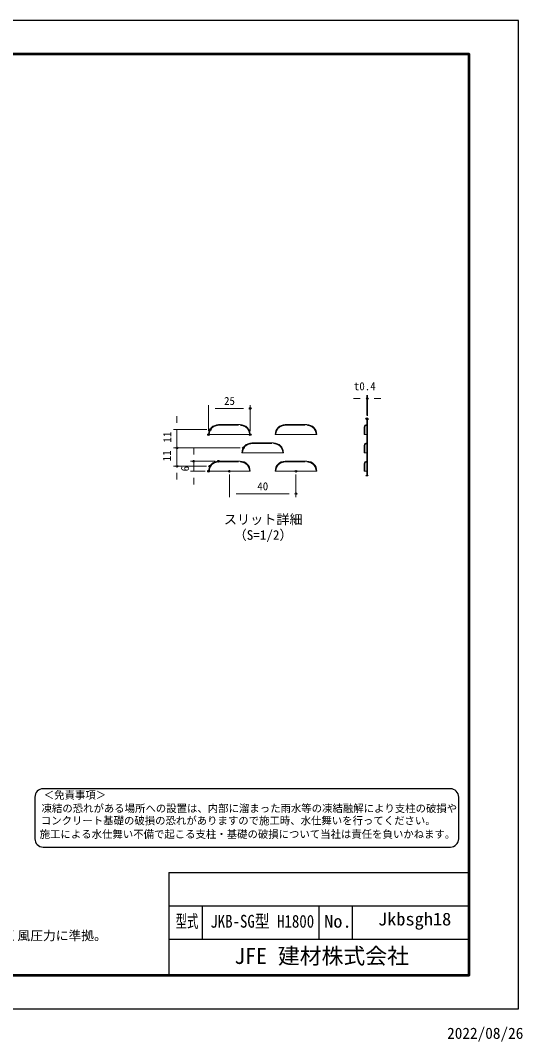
# Model space of a CAD drawing. Units: millimetres, scale not verified, with parts at other scales. Extents: x -4212 to 4211, y -3066 to 3070.
# Drawn here: x 1195 to 4211, y -3066 to 3070 of the extents above; entities that cross this region are included whole.
import ezdxf
from ezdxf.enums import TextEntityAlignment as Align

# ---------------------------------------------------------------- set-up
doc = ezdxf.new("R2010")
doc.units = ezdxf.units.MM
doc.header["$LTSCALE"] = 20
doc.header["$PDMODE"] = 32
doc.header["$PDSIZE"] = 10
doc.linetypes.add('DASHED', pattern=[7.5, 6, -1.5])
for name, color, linetype, lineweight in [('0-1_D-STR3', 3, 'Continuous', 13), ('0-8_D-STR-DIM', 7, 'Continuous', 13), ('0-9_D-TTL', 7, 'Continuous', 25), ('0-A_D-TTL-TXT', 7, 'Continuous', 25), ('0-E_D-STR2', 7, 'Continuous', 13)]:
    doc.layers.add(name, color=color, linetype=linetype, lineweight=lineweight)
doc.layers.add('0-C_Defpoints', color=8, linetype='Continuous')
doc.styles.add('ＭＳ ゴシック', font='')
doc.styles.get('ＭＳ ゴシック').set_extended_font_data('MS Gothic')

msp = doc.modelspace()

# ---------------------------------------------------------------- linework, layer by layer
at = {"layer": '0-1_D-STR3', "linetype": 'DASHED'}
for p, q in [((2385.33, 637.14), (2515.33, 637.14)), ((2785.33, 637.14), (2915.33, 637.14)), ((3264.05, 626.26), (3264.05, 581.14)), ((2585.33, 527.14), (2715.33, 527.14)), ((3264.05, 516.26), (3264.05, 471.14)), ((2385.33, 417.14), (2515.33, 417.14)), ((2785.33, 417.14), (2915.33, 417.14)), ((3264.05, 406.26), (3264.05, 361.14))]:
    msp.add_line(p, q, dxfattribs=at)
for centre, radius, start, end in [((2385.33, 581.14), 56, 90, 180), ((2515.33, 581.14), 56, 0, 90), ((2785.33, 581.14), 56, 90, 180), ((2915.33, 581.14), 56, 0, 90), ((3275.05, 626.26), 11, 90, 180), ((2585.33, 471.14), 56, 90, 180), ((2715.33, 471.14), 56, 0, 90), ((3275.05, 516.26), 11, 90, 180), ((2385.33, 361.14), 56, 90, 180), ((2515.33, 361.14), 56, 0, 90), ((2785.33, 361.14), 56, 90, 180), ((2915.33, 361.14), 56, 0, 90), ((3275.05, 406.26), 11, 90, 180)]:
    msp.add_arc(centre, radius, start, end, dxfattribs=at)
at = {"layer": '0-8_D-STR-DIM'}
for p, q in [((3235.05, 797.75), (3195.05, 797.75)), ((3275.05, 695.84), (3275.05, 817.75)), ((3275.05, 797.75), (3279.05, 797.75)), ((3279.05, 694.62), (3279.05, 817.75)), ((3319.05, 797.75), (3359.05, 797.75)), ((2325.33, 601.14), (2325.33, 758.08)), ((2365.33, 738.08), (2535.33, 738.08)), ((2575.33, 601.14), (2575.33, 758.08)), ((2135.64, 651.14), (2135.64, 691.14)), ((2315.4, 611.14), (2115.64, 611.14)), ((2135.64, 611.14), (2135.64, 501.14)), ((2135.64, 541.14), (2135.64, 581.14)), ((2514.22, 501.14), (2115.64, 501.14)), ((2514.22, 501.14), (2115.64, 501.14)), ((2135.64, 501.14), (2135.64, 391.14)), ((2236.04, 461.14), (2236.04, 501.14)), ((2135.64, 461.14), (2135.64, 421.14)), ((2312.56, 391.14), (2115.64, 391.14)), ((2365.33, 421.14), (2216.04, 421.14)), ((2236.04, 361.14), (2236.04, 421.14)), ((2135.64, 351.14), (2135.64, 311.14)), ((2305.33, 361.14), (2216.04, 361.14)), ((2236.04, 321.14), (2236.04, 281.14)), ((2450.33, 341.14), (2450.33, 205.3)), ((2850.33, 341.14), (2850.33, 205.3)), ((2490.33, 225.3), (2810.33, 225.3))]:
    msp.add_line(p, q, dxfattribs=at)
for points in [[(3267.33, 676.5), (3270.96, 677.51), (3274.27, 675.7), (3279.79, 676.73), (3277.71, 675.43), (3282.68, 677.51), (3284.62, 676.73)], [(3267.33, 334.08), (3270.96, 335.08), (3274.27, 333.27), (3279.79, 334.3), (3277.71, 333), (3282.68, 335.08), (3284.62, 334.3)]]:
    msp.add_lwpolyline(points, dxfattribs=at)
at = {"layer": '0-9_D-TTL'}
for p, q in [((2087.52, -2050.15), (2087.52, -2670.15)), ((2087.52, -2050.15), (3887.52, -2050.15)), ((2087.52, -2250.15), (3887.52, -2250.15)), ((2287.52, -2250.15), (2287.52, -2450.15)), ((2987.52, -2250.15), (2987.52, -2450.15)), ((3187.52, -2250.15), (3187.52, -2450.15)), ((2087.52, -2450.15), (3887.52, -2450.15))]:
    msp.add_line(p, q, dxfattribs=at)
msp.add_lwpolyline([(-4212.48, -2870.15), (4187.52, -2870.15), (4187.52, 3069.85), (-4212.48, 3069.85)], close=True, dxfattribs=at)
at = {"layer": '0-9_D-TTL', "color": 2, "lineweight": 50}
msp.add_lwpolyline([(-3912.48, 2869.85), (3887.52, 2869.85), (3887.52, -2670.15), (-3912.48, -2670.15)], close=True, dxfattribs=at)
at = {"layer": '0-A_D-TTL-TXT', "color": 2}
for p, q in [((3777.49, -1547.16), (1331.94, -1547.16)), ((1281.94, -1597.16), (1281.94, -1847.16)), ((3827.49, -1847.16), (3827.49, -1597.16)), ((1331.94, -1897.16), (3777.49, -1897.16))]:
    msp.add_line(p, q, dxfattribs=at)
for centre, start, end in [((1331.94, -1597.16), 90, 180), ((3777.49, -1597.16), 0, 90), ((1331.94, -1847.16), 180, 270), ((3777.49, -1847.16), 270, 0)]:
    msp.add_arc(centre, 50, start, end, dxfattribs=at)
at = {"layer": '0-C_Defpoints'}
for p in [(3279.05, 797.75), (2575.33, 738.08), (3275.05, 675.84), (3279.05, 674.62), (2335.4, 611.14), (2325.33, 581.14), (2575.33, 581.14), (2135.64, 501.14), (2534.22, 501.14), (2135.64, 391.14), (2236.04, 421.14), (2332.56, 391.14), (2385.33, 421.14), (2325.33, 361.14), (2450.33, 361.14), (2850.33, 361.14), (2850.33, 225.3)]:
    msp.add_point(p, dxfattribs=at)
at = {"layer": '0-E_D-STR2'}
for p, q in [((3275.05, 676.13), (3275.05, 333.7)), ((3279.05, 676.13), (3279.05, 333.7)), ((2385.33, 641.14), (2515.33, 641.14)), ((2785.33, 641.14), (2915.33, 641.14)), ((3260.05, 626.26), (3260.05, 581.14)), ((2325.33, 581.14), (2575.33, 581.14)), ((2725.33, 581.14), (2975.33, 581.14)), ((3275.05, 581.14), (3260.05, 581.14)), ((2585.33, 531.14), (2715.33, 531.14)), ((3260.05, 516.26), (3260.05, 471.14)), ((2525.33, 471.14), (2775.33, 471.14)), ((3275.05, 471.14), (3260.05, 471.14)), ((2385.33, 421.14), (2515.33, 421.14)), ((2785.33, 421.14), (2915.33, 421.14)), ((3260.05, 406.26), (3260.05, 361.14)), ((2325.33, 361.14), (2575.33, 361.14)), ((2725.33, 361.14), (2975.33, 361.14)), ((3275.05, 361.14), (3260.05, 361.14))]:
    msp.add_line(p, q, dxfattribs=at)
for centre, radius, start, end in [((2385.33, 581.14), 60, 90, 180), ((2515.33, 581.14), 60, 0, 90), ((2785.33, 581.14), 60, 90, 180), ((2915.33, 581.14), 60, 0, 90), ((3275.05, 626.26), 15, 90, 180), ((2585.33, 471.14), 60, 90, 180), ((2715.33, 471.14), 60, 0, 90), ((3275.05, 516.26), 15, 90, 180), ((2385.33, 361.14), 60, 90, 180), ((2515.33, 361.14), 60, 0, 90), ((2785.33, 361.14), 60, 90, 180), ((2915.33, 361.14), 60, 0, 90), ((3275.05, 406.26), 15, 90, 180)]:
    msp.add_arc(centre, radius, start, end, dxfattribs=at)

# ---------------------------------------------------------------- texts
at = {"layer": '0-8_D-STR-DIM', "style": 'ＭＳ ゴシック'}
for s, p in [('t0.4', (3198.11, 833.27)), ('25', (2418.23, 744.83)), ('40', (2618.08, 232.05))]:
    msp.add_text(s, height=48.09, dxfattribs=at).set_placement(p, align=Align.BOTTOM_LEFT)
for s, p in [('11', (2115.76, 533.02)), ('11', (2113.17, 420.95)), ('6', (2222.24, 359.91))]:
    msp.add_text(s, height=48.09, rotation=90, dxfattribs=at).set_placement(p, align=Align.BOTTOM_LEFT)
at = {"layer": '0-A_D-TTL-TXT', "style": 'ＭＳ ゴシック'}
for s, height, p in [('スリット詳細', 57.77, (2417.35, 25.33)), ('（S=1/2）', 57.77, (2475.83, -68.46)), ('＜免責事項＞ \u3000\u3000', 45.75, (1335.64, -1621.34)), ('凍結の恐れがある場所への設置は、内部に溜まった雨水等の凍結融解により支柱の破損や', 45.75, (1322.12, -1701.84)), ('コンクリート基礎の破損の恐れがありますので施工時、水仕舞いを行ってください。', 45.75, (1318.01, -1775.26)), ('施工による水仕舞い不備で起こる支柱・基礎の破損について当社は責任を負いかねます。 ', 45.75, (1311.02, -1856.75)), ('（設計条件）風荷重：昭和57年改正 建築基準法・同施行令に基づく風圧力に準拠。', 56.16, (-1158.22, -2474.26)), ('JFE 建材株式会社', 96.19, (2479.9, -2628.66))]:
    msp.add_text(s, height=height, dxfattribs=at).set_placement(p, align=Align.BOTTOM_LEFT)
for s, height, width, p in [('型式', 76.97, 0.65, (2127.78, -2404.96)), ('JKB-SG型 H1800', 76.98, 0.85, (2336.03, -2404.96)), ('No.', 76.98, 1.05, (3019.52, -2404.96)), ('Jkbsgh18', 76.98, 1.05, (3342.85, -2391.62))]:
    msp.add_text(s, height=height, dxfattribs=dict(at, width=width)).set_placement(p, align=Align.BOTTOM_LEFT)
at = {"layer": '0-C_Defpoints', "style": 'ＭＳ ゴシック'}
msp.add_text('2022/08/26', height=67.3, dxfattribs=at).set_placement((3758.1, -3070.04), align=Align.BOTTOM_LEFT)

doc.saveas('drawing.dxf')
